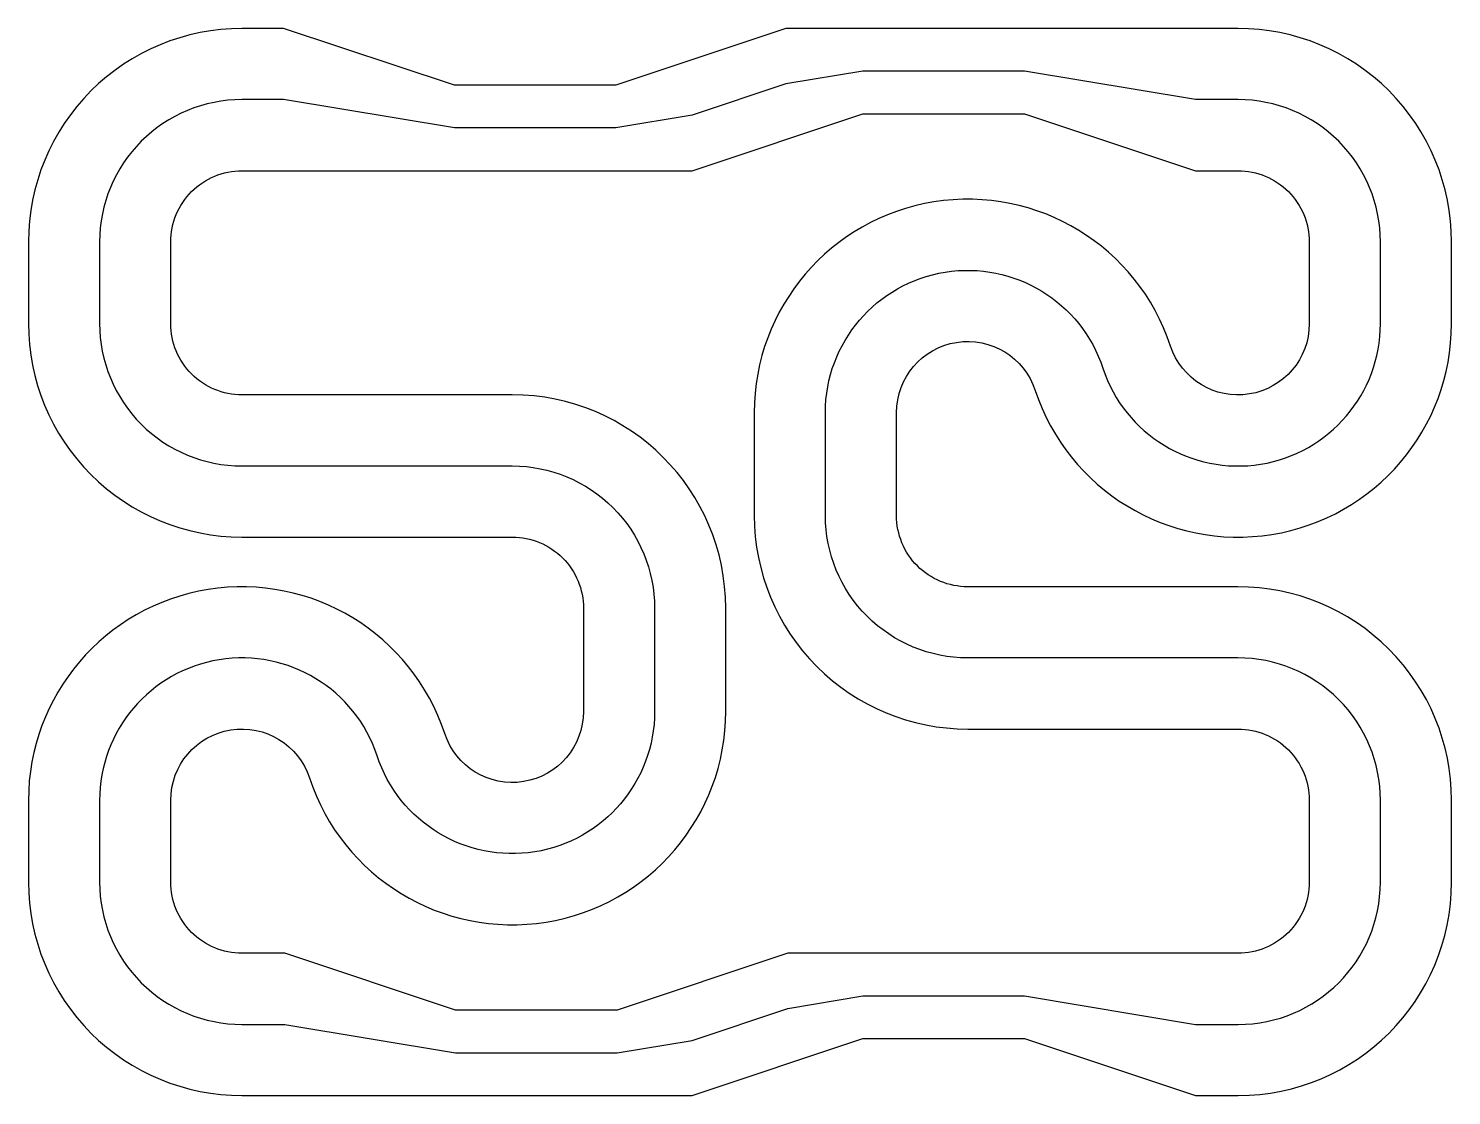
# Model space of a CAD drawing. Header units: metres. Extents: x 0 to 10, y 0 to 7.5.
import ezdxf

# ---------------------------------------------------------------- set-up
doc = ezdxf.new("R2010")
doc.units = ezdxf.units.M
doc.layers.get('0').update_dxf_attribs({"linetype": 'CONTINUOUS'})

msp = doc.modelspace()

# ---------------------------------------------------------------- linework, layer by layer
for points in [[(5.864, 0.4), (5.872, 0.4), (7, 0.4), (8.2, 0), (8.5, 0, 0.414152), (10, 1.5), (10, 2.076, 0.414391), (8.499, 3.576), (6.6, 3.576, -0.414214), (6.1, 4.076), (6.1, 4.8, -0.853003), (7.075, 4.956, 0.852481), (10, 5.425), (10, 6, 0.414214), (8.5, 7.5), (5.321, 7.5), (4.128, 7.102), (2.993, 7.102), (1.792, 7.5), (1.5, 7.5, 0.414214), (0, 6), (0, 5.427, 0.414733), (1.5, 3.925), (3.4, 3.925, -0.414214), (3.9, 3.425), (3.9, 2.7, -0.000162), (3.9, 2.7, -0.852471), (2.925, 2.544, 0.853009), (0, 2.074), (0, 1.5, 0.414214), (1.5, 0), (4.664, 0)], [(0.5, 5.427, 0.41485), (1.5, 4.425), (3.4, 4.425, -0.414214), (4.4, 3.425), (4.4, 2.7, -0.000139), (4.4, 2.7, -0.852471), (2.45, 2.388, 0.853098), (0.5, 2.074), (0.5, 1.5, 0.414214), (1.5, 0.5), (1.801, 0.5), (3.001, 0.3), (4.136, 0.3), (4.664, 0.388), (5.336, 0.612), (5.864, 0.7), (7, 0.7), (8.2, 0.5), (8.5, 0.5, 0.414138), (9.5, 1.5), (9.5, 2.076, 0.41443), (8.499, 3.076), (6.6, 3.076, -0.414214), (5.6, 4.076), (5.6, 4.8, -0.852837), (7.55, 5.112, 0.852385), (9.5, 5.425), (9.5, 6, 0.414214), (8.5, 7), (8.2, 7), (7, 7.2), (5.864, 7.2), (5.321, 7.11), (4.664, 6.89), (4.128, 6.801), (2.993, 6.801), (1.792, 7), (1.5, 7, 0.414214), (0.5, 6)], [(4.136, 0.6), (3.001, 0.6), (1.801, 1), (1.5, 1, -0.414214), (1, 1.5), (1, 2.076, -0.852613), (1.975, 2.232, 0.852611), (4.9, 2.7), (4.9, 3.425, 0.414092), (3.4, 4.925), (1.5, 4.925, -0.414214), (1, 5.425), (1, 6, -0.414214), (1.5, 6.5), (4.664, 6.5), (5.864, 6.9), (5.872, 6.9), (7, 6.9), (8.2, 6.5), (8.5, 6.5, -0.414214), (9, 6), (9, 5.425, -0.852611), (8.025, 5.268, 0.852611), (5.1, 4.8), (5.1, 4.076, 0.414214), (6.6, 2.576), (8.5, 2.576, -0.414214), (9, 2.076), (9, 1.5, -0.414214), (8.5, 1), (5.336, 1)]]:
    msp.add_lwpolyline(points, format="xyb", close=True)

doc.saveas('drawing.dxf')
